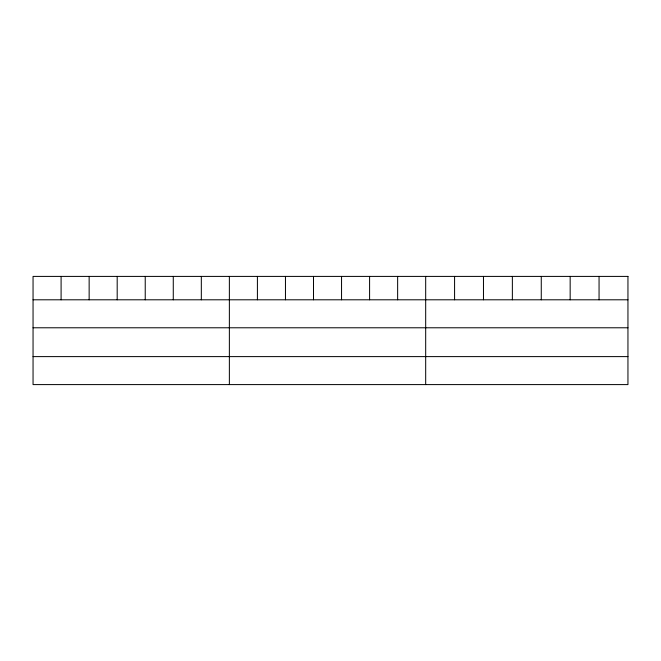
<?xml version="1.0" encoding="UTF-8"?>
<svg xmlns="http://www.w3.org/2000/svg" width="661" height="661" viewBox="0 0 661 661"><rect width="100%" height="100%" fill="white"/><g stroke="black" fill="none" stroke-linecap="round" stroke-linejoin="round"><path stroke-width="0.99" d="M33.05 299.797L627.95 299.797M33.05 327.782L627.95 327.782M33.05 356.61L627.95 356.61M599.056 276.405L599.056 299.797M570.162 276.405L570.162 299.797M541.268 276.405L541.268 299.797M512.366 276.405L512.366 299.797M483.472 276.405L483.472 299.797M454.578 276.405L454.578 299.797M425.684 276.405L425.684 384.595M397.641 276.405L397.641 299.797M369.59 276.405L369.59 299.797M341.547 276.405L341.547 299.797M313.504 276.405L313.504 299.797M285.461 276.405L285.461 299.797M257.41 276.405L257.41 299.797M229.367 276.405L229.367 384.595M201.324 276.405L201.324 299.797M173.273 276.405L173.273 299.797M145.23 276.405L145.23 299.797M117.187 276.405L117.187 299.797M89.144 276.405L89.144 299.797M61.093 276.405L61.093 299.797M627.95 276.405L33.05 276.405L33.05 384.595L627.95 384.595L627.95 276.405"/></g></svg>
